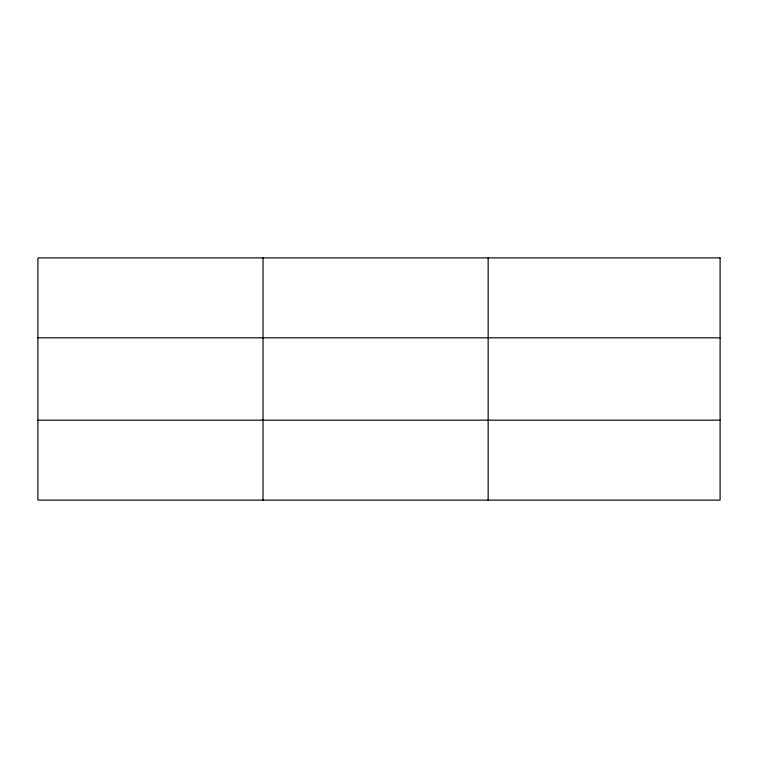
<?xml version="1.0" encoding="UTF-8"?>
<svg xmlns="http://www.w3.org/2000/svg" width="758" height="758" viewBox="0 0 758 758"><rect width="100%" height="100%" fill="white"/><g stroke="black" fill="none" stroke-linecap="round" stroke-linejoin="round"><path stroke-width="1.14" d="M263.026 257.891L263.026 500.109M488.152 257.891L488.152 500.109M37.9 337.822L720.1 337.822M37.9 420.178L720.1 420.178M720.1 257.891L720.1 500.109L37.9 500.109L37.9 257.891L720.1 257.891"/></g></svg>
